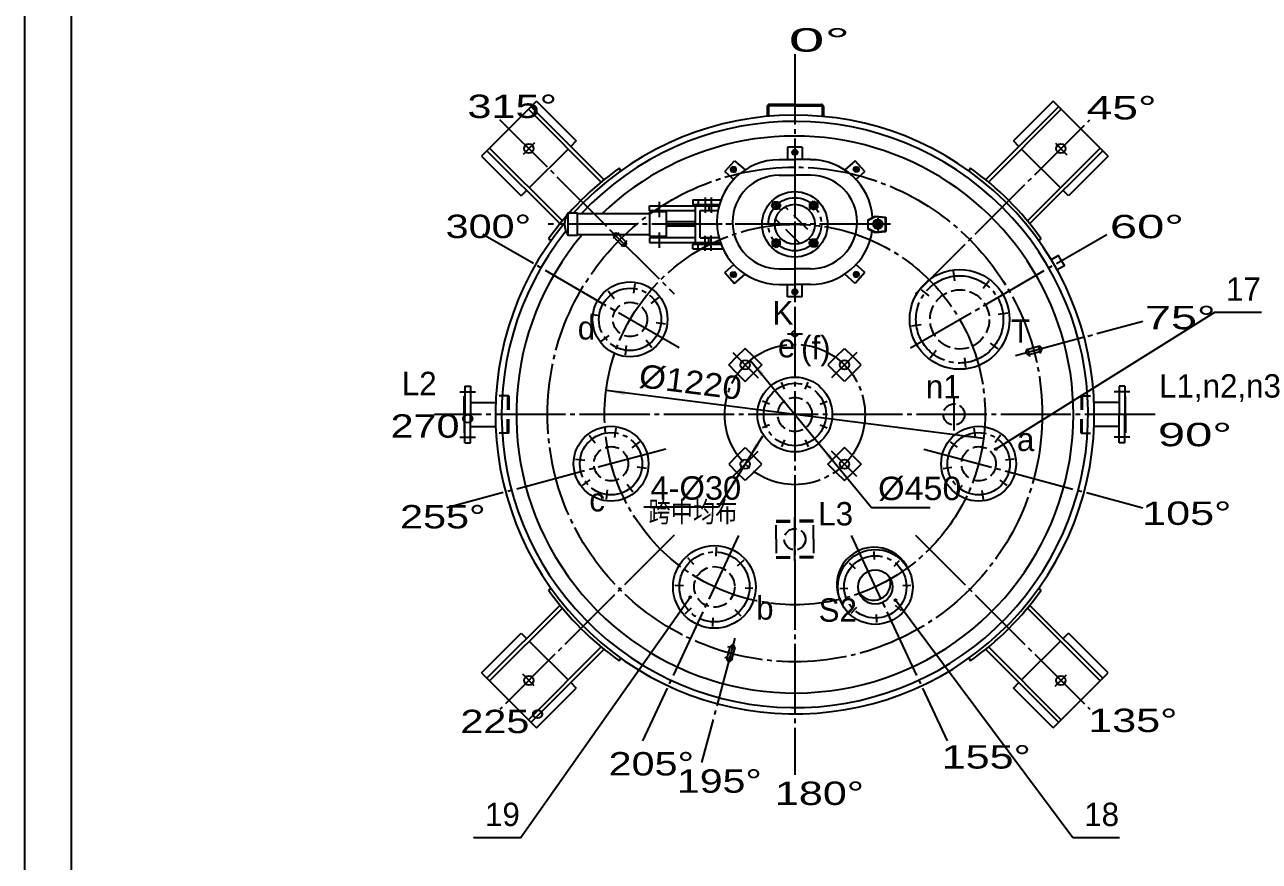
# Model space of a CAD drawing. Extents: x 281 to 6962, y -744 to 547.
# Drawn here: x 281.4 to 545.3, y -125.2 to 53.6 of the extents above; entities that cross this region are included whole.
import ezdxf

# ---------------------------------------------------------------- set-up
doc = ezdxf.new("R2010")
doc.units = 0
doc.linetypes.add('DASHDOT', pattern=[18, 15, -1, 1, -1])
doc.linetypes.add('DASHED', pattern=[4, 3, -1])
doc.layers.get('0').update_dxf_attribs({"linetype": 'CONTINUOUS'})
for name, color, linetype in [('1', 7, 'CONTINUOUS'), ('2', 94, 'DASHDOT'), ('3', 2, 'DASHED'), ('4', 1, 'CONTINUOUS'), ('70', 8, 'CONTINUOUS'), ('85', 7, 'CONTINUOUS')]:
    doc.layers.add(name, color=color, linetype=linetype)
doc.styles.get("Standard").update_dxf_attribs({"font": 'cadt_en', "bigfont": 'cadt_hz'})
doc.styles.add('STYLE1', font='cadt_en.shx', dxfattribs={"width": 0.799282, "bigfont": 'cadt_hz.shx'})
doc.styles.add('STYLE16', font='cadt_en.shx', dxfattribs={"width": 2.054286, "bigfont": 'cadt_hz.shx'})
doc.styles.add('STYLE17', font='cadt_en.shx', dxfattribs={"width": 1.565508, "bigfont": 'cadt_hz.shx'})
doc.styles.add('STYLE18', font='cadt_en.shx', dxfattribs={"width": 1.493599, "bigfont": 'cadt_hz.shx'})
doc.styles.add('STYLE19', font='cadt_en.shx', dxfattribs={"width": 1.565508, "bigfont": 'cadt_hz.shx'})
doc.styles.add('STYLE20', font='cadt_en.shx', dxfattribs={"width": 1.378102, "bigfont": 'cadt_hz.shx'})
doc.styles.add('STYLE21', font='cadt_en.shx', dxfattribs={"width": 1.378102, "bigfont": 'cadt_hz.shx'})
doc.styles.add('STYLE22', font='cadt_en.shx', dxfattribs={"width": 1.378259, "bigfont": 'cadt_hz.shx'})
doc.styles.add('STYLE23', font='cadt_en.shx', dxfattribs={"width": 1.320397, "bigfont": 'cadt_hz.shx'})
doc.styles.add('STYLE24', font='cadt_en.shx', dxfattribs={"width": 1.309563, "bigfont": 'cadt_hz.shx'})
doc.styles.add('STYLE25', font='cadt_en.shx', dxfattribs={"width": 1.320397, "bigfont": 'cadt_hz.shx'})
doc.styles.add('STYLE26', font='cadt_en.shx', dxfattribs={"width": 1.320397, "bigfont": 'cadt_hz.shx'})
doc.styles.add('STYLE27', font='cadt_en.shx', dxfattribs={"width": 1.320397, "bigfont": 'cadt_hz.shx'})
doc.styles.add('STYLE28', font='cadt_en.shx', dxfattribs={"width": 1.044319, "bigfont": 'cadt_hz.shx'})
doc.styles.add('STYLE29', font='cadt_en.shx', dxfattribs={"width": 1.096143, "bigfont": 'cadt_hz.shx'})
doc.styles.add('STYLE31', font='cadt_en.shx', dxfattribs={"width": 1.088705, "bigfont": 'cadt_hz.shx'})
doc.styles.add('STYLE36', font='cadt_en.shx', dxfattribs={"width": 1.478536, "bigfont": 'cadt_hz.shx'})
doc.styles.add('STYLE37', font='cadt_en.shx', dxfattribs={"width": 1.384335, "bigfont": 'cadt_hz.shx'})
doc.styles.add('STYLE38', font='cadt_en.shx', dxfattribs={"width": 1.320397, "bigfont": 'cadt_hz.shx'})
doc.styles.add('STYLE39', font='cadt_en.shx', dxfattribs={"width": 1.378102, "bigfont": 'cadt_hz.shx'})
doc.dimstyles.get("Standard").update_dxf_attribs({"dimtxt": 3.5, "dimasz": 4, "dimexe": 2, "dimexo": 0, "dimgap": 1, "dimtad": 1, "dimtoh": 1, "dimdec": 4, "dimzin": 0, "dimtxsty": 'STANDARD', "dimcen": 0, "dimazin": 3, "dimtfac": 1, "dimtdec": 4, "dimtmove": 0, "dimatfit": 3, "dimtolj": 1, "dimtzin": 0})

# ---------------------------------------------------------------- blocks, each defined once
blk = doc.blocks.new('*U7')
at = {"layer": '1'}
for p, q in [((444.57, 14.04), (443.91, 14.7)), ((442.88, 11.07), (441.87, 12.08, 1)), ((448.76, 9.85), (445.77, 12.84)), ((447.07, 6.88), (444.08, 9.88))]:
    blk.add_line(p, q, dxfattribs=at)
at = {"layer": '2'}
for p, q in [((445.99, 27.59), (445.99, -5.44)), ((445.99, 27.12), (445.99, 25.64)), ((445.99, 26.94), (445.99, 25.81)), ((446.73, 26.38), (445.25, 26.38, 6.28)), ((445.42, 26.38), (446.56, 26.38)), ((432.31, 23.18), (433.42, 22.2)), ((432.37, 22.14), (433.35, 23.25, 6.28)), ((432.44, 23.07), (433.29, 22.32)), ((433.24, 23.12), (432.49, 22.27)), ((459.67, 23.18), (458.57, 22.2)), ((459.61, 22.14), (458.63, 23.25)), ((459.54, 23.07), (458.69, 22.32)), ((458.74, 23.12), (459.49, 22.27)), ((426.84, 16.68), (426.84, 13.41)), ((428.09, 16.67), (428.09, 13.4)), ((416.97, 15.78), (416.97, 12.51)), ((442.83, 14.13), (441.14, 15.83)), ((449.15, 14.13), (450.85, 15.83)), ((466.44, 10.97), (393.26, 10.97)), ((464.54, 10.97), (462.87, 10.97)), ((463.7, 12.28), (463.7, 9.66)), ((416.97, 9.21), (416.97, 5.94)), ((426.84, 5.26), (426.84, 8.53)), ((428.09, 5.27), (428.09, 8.54)), ((442.83, 7.81), (441.14, 6.11)), ((449.15, 7.81), (450.85, 6.11)), ((432.31, -0.28), (433.42, 0.7)), ((432.37, 0.77), (433.35, -0.34)), ((432.44, -0.16), (433.29, 0.59)), ((433.24, -0.21), (432.49, 0.64)), ((459.67, -0.28), (458.57, 0.7)), ((459.61, 0.77), (458.63, -0.34, 6.28)), ((459.54, -0.16), (458.69, 0.59)), ((458.74, -0.21), (459.49, 0.64)), ((446.73, -3.47), (445.25, -3.47)), ((445.42, -3.47), (446.56, -3.47)), ((445.99, -4.21), (445.99, -2.73)), ((445.99, -4.04), (445.99, -2.9))]:
    blk.add_line(p, q, dxfattribs=at)
blk.add_circle((445.99, 10.97), 5.67, dxfattribs=at)
at = {"layer": '4'}
for centre, radius, start, end in [((445.99, 26.38), 0.333, 342, 612), ((432.86, 22.69), 0.333, 336.5127, 606.5127), ((459.12, 22.69), 0.333, 293.4873, 563.4873), ((450, 14.98), 0.533, 252, 522), ((463.7, 10.97), 0.533, 342, 612), ((441.98, 6.96), 0.533, 72, 342), ((450, 6.96), 0.533, 162, 432), ((432.86, 0.21), 0.333, 113.4873, 383.4873), ((459.12, 0.21), 0.333, 156.5127, 426.5127), ((445.99, -3.47), 0.333, 108, 378)]:
    blk.add_arc(centre, radius, start, end, dxfattribs=at)
at = {"layer": '85'}
for p, q in [((444.42, 27.44), (444.42, 24.79)), ((447.56, 27.44), (444.42, 27.44)), ((445.37, 26.38), (445.68, 26.91)), ((445.68, 26.91), (446.3, 26.91)), ((446.3, 26.91), (446.61, 26.38)), ((447.56, 27.44), (447.56, 24.79)), ((431.03, 22.22), (433.11, 24.57)), ((433.11, 24.57), (435.34, 22.6)), ((442.66, 24.79), (445.99, 24.79)), ((445.68, 25.84), (445.37, 26.38)), ((446.3, 25.84), (445.68, 25.84)), ((449.32, 24.79), (445.99, 24.79)), ((446.61, 26.38), (446.3, 25.84)), ((458.87, 24.57), (456.64, 22.6)), ((460.96, 22.22), (458.87, 24.57)), ((431.03, 22.22), (433.01, 20.46)), ((432.67, 23.28), (432.26, 22.82)), ((432.26, 22.82), (432.45, 22.23)), ((432.45, 22.23), (433.06, 22.11)), ((433.27, 23.15), (432.67, 23.28)), ((433.06, 22.11), (433.47, 22.57)), ((433.47, 22.57), (433.27, 23.15)), ((442.66, 21.45), (445.99, 21.45)), ((449.32, 21.45), (445.99, 21.45)), ((458.52, 22.57), (458.71, 23.15)), ((458.92, 22.11), (458.52, 22.57)), ((458.71, 23.15), (459.31, 23.28)), ((459.53, 22.23), (458.92, 22.11)), ((460.96, 22.22), (458.97, 20.46)), ((459.31, 23.28), (459.72, 22.82)), ((459.72, 22.82), (459.53, 22.23, 6.28)), ((424.15, 16.22), (430.21, 16.22)), ((424.15, 16.22), (424.15, 15.23)), ((425.3, 16.22), (425.3, 15.23)), ((449.2, 15.44), (450, 15.9)), ((450, 15.9), (450.8, 15.44)), ((397.56, 8.55), (397.56, 13.39)), ((397.56, 13.39), (399.56, 13.39)), ((399.56, 8.55), (399.56, 13.39)), ((414.99, 13.19), (399.56, 13.19)), ((414.93, 14.88), (429.77, 14.88)), ((414.93, 13.88), (414.93, 14.88, 6.28)), ((424.76, 13.88), (414.93, 13.88)), ((416.17, 13.65), (414.99, 13.65)), ((414.99, 8.34), (414.99, 13.65)), ((418.54, 13.65), (416.17, 13.65)), ((418.54, 8.63), (418.54, 13.65)), ((424.15, 15.23), (429.87, 15.23)), ((424.76, 7.06), (424.76, 14.88)), ((425.09, 14.88), (427.59, 14.88)), ((425.76, 8.05), (425.76, 13.89, 6.28)), ((425.76, 13.89), (427.59, 13.89)), ((429.55, 13.88), (426.27, 13.88)), ((427.59, 14.88), (427.59, 13.89)), ((441.06, 14.98), (441.52, 15.78)), ((441.52, 14.18), (441.06, 14.98)), ((441.52, 15.78), (442.45, 15.78)), ((442.45, 14.18), (441.52, 14.18)), ((442.45, 15.78), (442.91, 14.98, 6.28)), ((442.91, 14.98), (442.45, 14.18)), ((449.2, 14.51), (449.2, 15.44)), ((450, 14.05), (449.2, 14.51)), ((450.8, 14.51), (450, 14.05, 6.28)), ((450.8, 15.44), (450.8, 14.51)), ((424.76, 11.52), (418.54, 11.52)), ((461.58, 11.94), (463.13, 12.74)), ((461.58, 11.79), (463.16, 12.6)), ((461.58, 11.94), (461.58, 10)), ((462.78, 10.97), (463.24, 11.77)), ((463.24, 10.17), (462.78, 10.97)), ((463.13, 12.74), (465.45, 12.52)), ((463.16, 12.6), (465.32, 12.4)), ((463.24, 11.77), (464.17, 11.77)), ((464.17, 11.77), (464.63, 10.97)), ((464.63, 10.97), (464.17, 10.17)), ((465.32, 12.4), (465.32, 9.54)), ((465.45, 12.52), (465.45, 9.42)), ((465.45, 9.42), (465.45, 10.97)), ((399.56, 8.55), (397.56, 8.55)), ((414.99, 8.75), (399.56, 8.75)), ((424.76, 8.06), (414.93, 8.06)), ((414.93, 8.06), (414.93, 7.06)), ((418.54, 8.34), (414.99, 8.34)), ((424.76, 10.54), (418.54, 10.54)), ((418.54, 8.34), (418.54, 8.63)), ((425.76, 8.05), (427.59, 8.05)), ((429.76, 8.06), (426.27, 8.06)), ((427.59, 7.06), (427.59, 8.05)), ((461.58, 10.15), (463.16, 9.34)), ((461.58, 10), (463.13, 9.2)), ((463.13, 9.2), (465.45, 9.42)), ((463.16, 9.34), (465.32, 9.54)), ((464.17, 10.17), (463.24, 10.17)), ((414.93, 7.06), (430.07, 7.06)), ((424.15, 5.72), (424.15, 6.71)), ((424.15, 6.71), (430.19, 6.71)), ((424.15, 5.72), (430.62, 5.72)), ((425.09, 7.06), (427.59, 7.06)), ((425.3, 5.72), (425.3, 6.71)), ((441.18, 7.42), (441.98, 7.89, 6.28)), ((441.18, 6.5), (441.18, 7.42)), ((441.98, 6.04), (441.18, 6.5)), ((441.98, 7.89), (442.78, 7.42)), ((442.78, 6.5), (441.98, 6.04)), ((442.78, 7.42), (442.78, 6.5)), ((449.07, 6.96), (449.54, 7.76)), ((449.54, 6.16), (449.07, 6.96, 6.28)), ((449.54, 7.76), (450.46, 7.76)), ((450.46, 6.16), (449.54, 6.16)), ((450.46, 7.76), (450.92, 6.96)), ((450.92, 6.96), (450.46, 6.16)), ((431.03, 0.69), (433.01, 2.44)), ((431.03, 0.69), (433.11, -1.67)), ((432.26, 0.09), (432.45, 0.67, 6.28)), ((432.67, -0.37), (432.26, 0.09)), ((432.45, 0.67), (433.06, 0.8)), ((433.06, 0.8), (433.47, 0.33)), ((433.11, -1.67), (435.34, 0.3)), ((433.47, 0.33), (433.27, -0.25)), ((442.66, 1.45), (445.99, 1.45)), ((449.32, 1.45), (445.99, 1.45)), ((458.87, -1.67), (456.64, 0.3)), ((458.92, 0.8), (458.52, 0.33)), ((458.52, 0.33), (458.71, -0.25)), ((460.96, 0.69), (458.87, -1.67)), ((459.53, 0.67), (458.92, 0.8)), ((460.96, 0.69), (458.97, 2.44)), ((459.31, -0.37), (459.72, 0.09)), ((459.72, 0.09), (459.53, 0.67)), ((433.27, -0.25), (432.67, -0.37)), ((442.66, -1.88), (445.99, -1.88)), ((444.42, -4.53), (444.42, -1.88)), ((449.32, -1.88), (445.99, -1.88, 6.28)), ((447.56, -4.53), (447.56, -1.88)), ((458.71, -0.25), (459.31, -0.37)), ((447.56, -4.53), (444.42, -4.53)), ((445.68, -2.94), (445.37, -3.47)), ((445.37, -3.47), (445.68, -4)), ((446.3, -2.94), (445.68, -2.94)), ((445.68, -4), (446.3, -4)), ((446.61, -3.47), (446.3, -2.94)), ((446.3, -4), (446.61, -3.47, 6.28))]:
    blk.add_line(p, q, dxfattribs=at)
for centre, radius in [((445.99, 26.38), 0.533), ((445.99, 26.38), 0.25), ((432.86, 22.69), 0.533), ((432.86, 22.69), 0.25), ((459.12, 22.69), 0.533), ((459.12, 22.69), 0.25), ((445.99, 10.97), 7), ((441.98, 14.98), 0.8), ((441.98, 14.98), 0.533), ((445.99, 10.97), 4.27), ((450, 14.98), 0.8), ((450, 14.98), 0.533), ((463.7, 10.97), 1), ((463.7, 10.97), 0.8), ((463.7, 10.97), 0.583), ((463.7, 10.97), 0.433), ((441.98, 6.96), 0.8), ((441.98, 6.96), 0.533), ((450, 6.96), 0.8), ((450, 6.96), 0.533), ((432.86, 0.21), 0.533), ((432.86, 0.21), 0.25), ((459.12, 0.21), 0.533), ((459.12, 0.21), 0.25), ((445.99, -3.47), 0.533), ((445.99, -3.47), 0.25)]:
    blk.add_circle(centre, radius, dxfattribs=at)
for centre, radius, start, end in [((442.66, 11.45), 13.33, 90, 270), ((449.32, 11.45), 13.33, 4.399, 90), ((442.66, 11.45), 10, 90, 270), ((449.32, 11.45), 10, 270, 450), ((400.94, 10.97), 4.16, 144.3252, 215.6748), ((449.32, 11.45), 13.33, 270, 351.6542)]:
    blk.add_arc(centre, radius, start, end, dxfattribs=at)
blk = doc.blocks.new('*D107')
for p, q in [((439.06, -34.34), (429.7, -49.53)), ((429.7, -49.53), (413.69, -49.53))]:
    blk.add_line(p, q)
for points in [[(435.91, -39.45), (437.58, -35.78), (438.43, -36.31)], [(434.86, -41.15), (433.19, -44.82), (432.33, -44.3)]]:
    blk.add_solid(points)
at = {"insert": (415.12, -48.1), "char_height": 5, "attachment_point": 7, "style": 'STYLE28'}
blk.add_mtext('4-%%c30', dxfattribs=at)
blk = doc.blocks.new('*D115')
blk.add_line((486.34, -34.8), (405.65, -24.59))
for points in [[(405.65, -24.59), (409.68, -24.6), (409.55, -25.59)], [(486.34, -34.8), (482.3, -34.8), (482.43, -33.8)]]:
    blk.add_solid(points)
at = {"insert": (412.44, -24.01), "char_height": 5, "attachment_point": 7, "rotation": 352.7872, "style": 'STYLE29'}
blk.add_mtext('%%c1220', dxfattribs=at)
blk = doc.blocks.new('*D149')
for p, q in [((436.47, -18.11), (462.35, -49.61)), ((462.35, -49.61), (474.91, -49.61))]:
    blk.add_line(p, q)
for points in [[(436.47, -18.11), (439.39, -20.88), (438.62, -21.52)], [(455.51, -41.29), (452.59, -38.51), (453.36, -37.88)]]:
    blk.add_solid(points)
at = {"insert": (463.78, -48.18), "char_height": 5, "attachment_point": 7, "style": 'STYLE31'}
blk.add_mtext('%%c450', dxfattribs=at)
blk = doc.blocks.new('*U164')
at = {"layer": '2'}
blk.add_line((387.98, 25.99), (390.45, 28.47), dxfattribs=at)
at = {"layer": '70'}
for p, q in [((390.79, 37.29), (379, 25.5)), ((390.79, 37.29), (399.27, 28.8)), ((404.6, 19.99), (389.05, 35.55)), ((405.17, 20.55), (389.61, 36.11, 1)), ((395.74, 11.13), (380.18, 26.68)), ((380.75, 27.25), (396.3, 11.69)), ((397.53, 27.06), (389.23, 18.76)), ((399.27, 28.8), (398.1, 27.63)), ((379, 25.5), (387.49, 17.02)), ((408.82, 22.4), (408.44, 22.95)), ((404.6, 19.99), (405.17, 20.55)), ((388.67, 18.2), (387.49, 17.02)), ((396.3, 11.69), (395.74, 11.13)), ((393.34, 7.85), (393.89, 7.47))]:
    blk.add_line(p, q, dxfattribs=at)
blk.add_circle((389.14, 27.15), 1, dxfattribs=at)
blk.add_arc((445.99, -29.7), 64.67, 125.4974, 144.5026, dxfattribs=at)
blk = doc.blocks.new('*U165')
at = {"layer": '2'}
blk.add_line((390.3, -87.71), (387.83, -85.24), dxfattribs=at)
at = {"layer": '70'}
for p, q in [((393.89, -66.87), (393.34, -67.25)), ((395.74, -70.52), (380.18, -86.08, 1)), ((396.3, -71.09), (380.75, -86.64)), ((396.3, -71.09), (395.74, -70.52)), ((379, -84.9), (387.49, -76.41)), ((387.49, -76.41), (388.67, -77.59)), ((389.23, -78.16), (397.53, -86.45)), ((389.05, -94.94), (404.6, -79.38)), ((405.17, -79.95), (389.61, -95.5)), ((404.6, -79.38), (405.17, -79.95)), ((408.44, -82.34), (408.82, -81.8)), ((379, -84.9), (390.79, -96.68)), ((398.1, -87.02), (399.27, -88.2)), ((390.79, -96.68), (399.27, -88.2))]:
    blk.add_line(p, q, dxfattribs=at)
blk.add_circle((389.14, -86.55), 1, dxfattribs=at)
blk.add_arc((445.99, -29.7), 64.67, 215.4974, 234.5026, dxfattribs=at)
blk = doc.blocks.new('*U166')
at = {"layer": '2'}
blk.add_line((504, -85.39), (501.53, -87.86), dxfattribs=at)
at = {"layer": '70'}
for p, q in [((498.64, -67.25), (498.09, -66.87)), ((495.68, -71.09), (496.24, -70.52)), ((511.23, -86.64), (495.68, -71.09)), ((496.24, -70.52), (511.8, -86.08)), ((503.31, -77.59), (504.49, -76.41)), ((512.98, -84.9), (504.49, -76.41)), ((494.45, -86.45), (502.75, -78.16)), ((483.16, -81.8), (483.54, -82.34)), ((487.38, -79.38), (486.81, -79.95)), ((486.81, -79.95), (502.37, -95.5, 1)), ((487.38, -79.38), (502.94, -94.94)), ((492.71, -88.2), (493.89, -87.02)), ((501.19, -96.68), (512.98, -84.9)), ((501.19, -96.68), (492.71, -88.2))]:
    blk.add_line(p, q, dxfattribs=at)
blk.add_circle((502.84, -86.55), 1, dxfattribs=at)
blk.add_arc((445.99, -29.7), 64.67, 305.4974, 324.5026, dxfattribs=at)
blk = doc.blocks.new('*U167')
at = {"layer": '2'}
blk.add_line((501.68, 28.32), (504.15, 25.84), dxfattribs=at)
at = {"layer": '70'}
for p, q in [((501.19, 37.29), (492.71, 28.8)), ((512.98, 25.5), (501.19, 37.29)), ((486.81, 20.55), (502.37, 36.11)), ((502.94, 35.55), (487.38, 19.99)), ((493.89, 27.63), (492.71, 28.8)), ((502.75, 18.76), (494.45, 27.06)), ((495.68, 11.69), (511.23, 27.25)), ((496.24, 11.13), (511.8, 26.68, 1)), ((512.98, 25.5), (504.49, 17.02)), ((483.54, 22.95), (483.16, 22.4)), ((487.38, 19.99), (486.81, 20.55)), ((504.49, 17.02), (503.31, 18.2)), ((495.68, 11.69), (496.24, 11.13)), ((498.09, 7.47), (498.64, 7.85))]:
    blk.add_line(p, q, dxfattribs=at)
blk.add_circle((502.84, 27.15), 1, dxfattribs=at)
blk.add_arc((445.99, -29.7), 64.67, 35.4974, 54.5026, dxfattribs=at)

msp = doc.modelspace()

# ---------------------------------------------------------------- linework, layer by layer
for p, q in [((281.38937, -294.31008), (281.38937, 546.68992)), ((535.70379, -7.86272), (488.93842, -37.08121)), ((387.34057, -120.16757), (423.64835, -68.7276)), ((505.40585, -120.16757), (467.50593, -69.40451))]:
    msp.add_line(p, q)
for centre in [(488.93842, -37.08121), (423.64835, -68.7276), (467.50593, -69.40451)]:
    msp.add_circle(centre, 0.2)
at = {"layer": '1'}
for p, q in [((291.38937, -284.31008), (291.38937, 521.68992)), ((440.09544, 36.17399), (440.09544, 34.03108)), ((440.36204, 36.17409), (440.36204, 34.05518, 6.28319)), ((446.09544, 36.30739), (440.49534, 36.30739)), ((446.09544, 36.57399), (440.49544, 36.57399)), ((446.09544, 36.57399), (451.69544, 36.57399, 6.28319)), ((446.09544, 36.30739), (451.69554, 36.30739, 6.28319)), ((451.82884, 36.17409), (451.82884, 34.03635, 6.28319)), ((452.09544, 36.17399), (452.09544, 34.01136)), ((407.38298, 8.1572), (409.08003, 6.46014, 6.28319)), ((409.83381, 7.21391), (408.13591, 8.91182)), ((502.32342, 4.28754), (500.77307, 3.39245)), ((502.95592, 3.19202), (502.32342, 4.28754)), ((502.95592, 3.19202), (503.58842, 2.0965)), ((503.58842, 2.0965), (502.03807, 1.2014)), ((545.70379, -7.86272), (535.70379, -7.86272, 1)), ((435.38417, -15.55469), (433.6164, -17.32245)), ((437.15194, -17.32245), (435.38417, -15.55469)), ((454.82961, -17.32245), (456.59737, -15.55469)), ((456.59737, -15.55469), (458.36514, -17.32245)), ((498.07721, -15.1885), (495.75899, -15.80967)), ((431.84863, -19.09022), (433.6164, -17.32245)), ((437.15194, -17.32245), (438.9197, -19.09022)), ((454.82961, -17.32245), (453.06184, -19.09022)), ((460.13291, -19.09022), (458.36514, -17.32245)), ((496.03489, -16.83934), (498.35427, -16.21787, 6.28319)), ((433.6164, -20.85799), (431.84863, -19.09022)), ((433.6164, -20.85799), (435.38417, -22.62576)), ((435.38417, -22.62576), (437.15194, -20.85799)), ((438.9197, -19.09022), (437.15194, -20.85799)), ((453.06184, -19.09022), (454.82961, -20.85799)), ((456.59737, -22.62576), (454.82961, -20.85799)), ((458.36514, -20.85799), (456.59737, -22.62576)), ((458.36514, -20.85799), (460.13291, -19.09022)), ((375.4571, -23.63082), (376.6571, -23.63082)), ((375.4571, -23.63082), (375.4571, -29.69682)), ((376.6571, -23.63082), (376.6571, -29.69682)), ((515.32444, -23.63082), (515.32444, -29.69682)), ((516.52444, -23.63082), (515.32444, -23.63082)), ((516.52444, -23.63082), (516.52444, -29.69682)), ((375.3241, -25.76382), (375.4571, -25.76382)), ((375.3241, -29.69682), (375.3241, -25.76382)), ((516.65744, -25.76382), (516.52444, -25.76382)), ((516.65744, -29.69682), (516.65744, -25.76382)), ((376.6571, -27.16382), (382.04092, -27.16382)), ((515.32444, -27.16382), (509.94063, -27.16382)), ((375.3241, -29.69682), (375.3241, -33.62982)), ((375.4571, -35.76282), (375.4571, -29.69682)), ((376.6571, -35.76282), (376.6571, -29.69682)), ((515.32444, -35.76282), (515.32444, -29.69682)), ((516.52444, -35.76282), (516.52444, -29.69682)), ((516.65744, -29.69682), (516.65744, -33.62982)), ((375.3241, -33.62982), (375.4571, -33.62982)), ((376.6571, -32.22982), (382.04092, -32.22982)), ((515.32444, -32.22982), (509.94063, -32.22982)), ((516.65744, -33.62982), (516.52444, -33.62982)), ((375.4571, -35.76282), (376.6571, -35.76282)), ((433.6164, -38.53566), (435.38417, -36.76789)), ((435.38417, -36.76789), (437.15194, -38.53566)), ((456.59737, -36.76789), (454.82961, -38.53566)), ((458.36514, -38.53566), (456.59737, -36.76789)), ((516.52444, -35.76282), (515.32444, -35.76282)), ((433.6164, -38.53566), (431.84863, -40.30343)), ((438.9197, -40.30343), (437.15194, -38.53566)), ((453.06184, -40.30343), (454.82961, -38.53566)), ((458.36514, -38.53566), (460.13291, -40.30343)), ((431.84863, -40.30343), (433.6164, -42.07119)), ((435.38417, -43.83896), (433.6164, -42.07119)), ((437.15194, -42.07119), (435.38417, -43.83896)), ((437.15194, -42.07119), (438.9197, -40.30343)), ((454.82961, -42.07119), (453.06184, -40.30343)), ((454.82961, -42.07119), (456.59737, -43.83896)), ((456.59737, -43.83896), (458.36514, -42.07119)), ((460.13291, -40.30343), (458.36514, -42.07119)), ((432.10361, -79.46504), (431.48214, -81.78442)), ((432.51213, -82.05916), (433.13329, -79.74094)), ((387.34057, -120.16757), (377.34057, -120.16757)), ((515.40585, -120.16757), (505.40585, -120.16757))]:
    msp.add_line(p, q, dxfattribs=at)
for centre, radius in [((481.20914, -9.36349), 10.66667), ((410.7724, -9.36349), 8), ((435.38417, -19.09022), 1), ((456.59737, -19.09022), 1), ((445.99077, -29.69682), 8), ((406.70979, -40.22213), 8), ((485.27175, -40.22213), 8), ((435.38417, -40.30343), 1), ((456.59737, -40.30343), 1), ((428.80429, -66.55334), 8.83333), ((463.17725, -66.55334), 8), ((463.17725, -66.55334), 3.66667)]:
    msp.add_circle(centre, radius, dxfattribs=at)
for centre, radius, start, end in [((445.99077, -29.69682), 64, 140.2394447, 497.6790924), ((440.49544, 36.17399), 0.4, 90, 180), ((440.49534, 36.17409), 0.1333, 90, 180), ((451.69544, 36.17399), 0.4, 0, 90), ((451.69554, 36.17409), 0.1333, 0, 90), ((445.99077, -29.69682), 62.66667, 141.3252745, 496.8102201), ((445.99077, -29.69682), 59.53333, 0, 133.9090689), ((445.99077, -29.69682), 59.53333, 139.7786133, 360), ((407.7569, 8.53281), 0.53, 135, 225), ((407.76114, 8.53705), 0.53, 45, 135), ((409.45564, 6.83406), 0.53, 225, 315), ((409.45989, 6.8383), 0.53, 315, 405), ((495.89501, -16.32192), 0.53, 105, 195), ((498.21554, -15.70013), 0.53, 15, 105), ((498.21709, -15.70593), 0.53, 285, 375), ((495.89656, -16.32771), 0.53, 195, 285), ((462.94532, -66.05597), 8, 23.0344313, 206.9655687), ((462.79698, -65.73785), 3.66667, 212.047944, 377.952056), ((432.61586, -79.60106), 0.53, 75, 165), ((432.62166, -79.60261), 0.53, 345, 435), ((431.99408, -81.92159), 0.53, 165, 255), ((431.99988, -81.92314), 0.53, 255, 345)]:
    msp.add_arc(centre, radius, start, end, dxfattribs=at)
at = {"layer": '2'}
for p, q in [((445.99077, 47.30318), (445.99077, -106.69682)), ((405.82916, 10.46479), (382.96662, 33.32733)), ((471.80173, -3.88586), (509.01492, 33.32733, 0.95125)), ((466.24161, 10.96984), (427.26703, 10.96984)), ((421.28212, -15.43128), (379.30681, 8.80318)), ((406.40706, 9.88688), (420.17981, -3.88586)), ((407.23084, 8.00506), (408.4481, 9.22232, 6.28319)), ((470.69942, -15.43128), (512.67473, 8.80318)), ((408.9134, 6.29351), (410.14661, 7.52672)), ((479.85393, 0.93036), (480.12655, -1.14043)), ((411.77283, -1.76451), (411.50648, -3.78761)), ((487.52971, -1.12636), (486.25821, -2.7834)), ((406.10652, -3.28279), (407.34873, -4.90167)), ((416.8531, -4.6976), (415.23422, -5.93982)), ((472.97201, -3.04292), (474.62905, -4.31441)), ((402.36158, -8.25618), (404.2241, -8.50139)), ((418.37139, -10.36392), (416.34829, -10.09757)), ((470.91528, -10.7187), (472.98608, -10.44608)), ((491.50299, -8.00828), (489.4322, -8.2809)), ((493.15001, -17.06054), (520.36706, -9.76776)), ((404.6917, -14.02938), (406.31059, -12.78716)), ((444.41922, -12.43016), (447.60874, -12.43016)), ((409.77198, -16.96247), (410.03833, -14.93937)), ((415.43829, -15.44419), (414.19608, -13.82531)), ((489.44627, -15.68406), (487.78922, -14.41257)), ((495.698, -15.58205), (496.14938, -17.26664)), ((498.02152, -14.98068), (498.46707, -16.64348, 6.28319)), ((432.73821, -16.44426), (438.1416, -21.84765)), ((459.24334, -16.44426), (453.83994, -21.84765)), ((474.88856, -17.60062), (476.16006, -15.94358)), ((482.56435, -19.65734), (482.29172, -17.58655)), ((443.75879, -24.30834), (443.1396, -22.8135)), ((448.22275, -24.30834), (448.84194, -22.8135)), ((374.40032, -24.86382), (377.71786, -24.86382)), ((479.99077, -25.94735), (479.99077, -33.09467, 1)), ((517.58122, -24.86382), (514.26368, -24.86382)), ((440.60229, -27.46484), (439.10745, -26.84566)), ((451.37925, -27.46484), (452.87409, -26.84566)), ((522.99077, -29.69682), (368.99077, -29.69682)), ((402.0439, -34.14143), (403.28612, -35.76032)), ((407.71021, -32.62315), (407.44387, -34.64625)), ((440.60229, -31.9288), (439.10745, -32.54799)), ((451.37925, -31.9288), (452.87409, -32.54799)), ((484.26931, -32.60781), (484.51926, -34.50637)), ((489.94706, -34.12916), (488.78132, -35.64838)), ((374.40032, -34.52982), (377.71786, -34.52982)), ((412.79049, -35.55625), (411.1716, -36.79846)), ((443.75879, -35.0853), (443.1396, -36.58015)), ((448.22275, -35.0853), (448.84194, -36.58015)), ((479.17878, -35.54683), (480.698, -36.71257)), ((517.58122, -34.52982), (514.26368, -34.52982)), ((418.43185, -37.08121), (371.61448, -49.62589)), ((399.1108, -39.22171), (401.1339, -39.48805)), ((432.73821, -42.94939), (438.1416, -37.546)), ((459.24334, -42.94939), (453.83994, -37.546)), ((473.54969, -37.08121), (520.36706, -49.62589)), ((492.88607, -39.21969), (490.98752, -39.46964)), ((414.30877, -41.22256), (412.28567, -40.95621)), ((477.65743, -41.22458), (479.55599, -40.97463)), ((400.62909, -44.88802), (402.24797, -43.6458)), ((411.37567, -46.30283), (410.13346, -44.68395)), ((480.59645, -46.3151), (481.76219, -44.79588)), ((491.36473, -44.89743), (489.84551, -43.73169)), ((405.70936, -47.82111), (405.97571, -45.79801)), ((486.2742, -47.83645), (486.02425, -45.9379)), ((445.99077, -61.0107), (445.99077, -51.66946, 1)), ((420.17981, -55.50778), (382.96662, -92.72097)), ((433.93301, -55.55477), (413.44916, -99.48252)), ((458.04853, -55.55477), (478.53238, -99.48252)), ((471.80173, -55.50778), (509.01492, -92.72097)), ((423.07299, -60.29872), (424.34215, -61.68377)), ((429.17434, -58.07801), (429.09239, -59.95482)), ((462.84654, -58.979), (462.92115, -60.68775)), ((435.05892, -60.82203), (433.67387, -62.0912)), ((457.58754, -61.43132), (458.84856, -62.58683)), ((468.29927, -60.96363), (467.14376, -62.22465)), ((420.32896, -66.1833), (422.20577, -66.26524)), ((435.37146, -66.73923), (436.97553, -66.80926)), ((455.60291, -66.88404), (457.31165, -66.80944)), ((470.75158, -66.22264), (469.04284, -66.29724, 6.28319)), ((422.54967, -72.28465), (423.93472, -71.01548)), ((458.05522, -72.14305), (459.21074, -70.88203)), ((468.76695, -71.67536), (467.50593, -70.51985)), ((428.43425, -75.02867), (428.5162, -73.15186)), ((434.5356, -72.80796), (433.26644, -71.42291)), ((463.50795, -74.12768), (463.43334, -72.41893)), ((433.18013, -77.51453), (426.06367, -104.07364)), ((432.71994, -82.11485), (431.05714, -81.6693)), ((433.36091, -79.80193), (431.67631, -79.35055, 6.28319))]:
    msp.add_line(p, q, dxfattribs=at)
for centre, radius in [((445.99077, -29.69682), 52.86667), ((445.99077, -29.69682), 40.66667), ((481.20914, -9.36349), 9.33333), ((410.7724, -9.36349), 6.66667), ((445.99077, -29.69682), 15), ((445.99077, -29.69682), 6.66667), ((406.70979, -40.22213), 6.66667), ((485.27175, -40.22213), 6.66667), ((428.80429, -66.55334), 7.5), ((463.17725, -66.55334), 6.66667)]:
    msp.add_circle(centre, radius, dxfattribs=at)
at = {"layer": '3'}
for p, q in [((384.83015, -25.69682), (382.78388, -25.69682)), ((384.56355, -25.69682), (384.56355, -29.69682)), ((384.83015, -25.69682), (384.83015, -29.69682)), ((507.1514, -25.69682), (507.1514, -29.69682)), ((507.1514, -25.69682), (509.19766, -25.69682)), ((507.418, -25.69682), (507.418, -29.69682)), ((384.56355, -33.69682), (384.56355, -29.69682)), ((384.83015, -33.69682), (384.83015, -29.69682)), ((507.1514, -33.69682), (507.1514, -29.69682)), ((507.418, -33.69682), (507.418, -29.69682)), ((384.83015, -33.69682), (382.78388, -33.69682)), ((507.1514, -33.69682), (509.19766, -33.69682)), ((441.99077, -56.36349), (441.99077, -52.36349)), ((441.99077, -52.36349), (445.99077, -52.36349)), ((441.99077, -52.63016), (445.99077, -52.63016)), ((449.99077, -52.36349), (445.99077, -52.36349)), ((449.99077, -52.63016), (445.99077, -52.63016)), ((449.99077, -56.36349), (449.99077, -52.36349)), ((441.99077, -56.36349), (441.99077, -60.36349)), ((449.99077, -56.36349), (449.99077, -60.36349)), ((441.99077, -60.09682), (445.99077, -60.09682)), ((441.99077, -60.36349), (445.99077, -60.36349)), ((449.99077, -60.09682), (445.99077, -60.09682)), ((449.99077, -60.36349), (445.99077, -60.36349))]:
    msp.add_line(p, q, dxfattribs=at)
for centre, radius in [((481.20914, -9.36349), 6.33333), ((410.7724, -9.36349), 3.66667), ((445.99077, -12.43016), 0.62333), ((445.99077, -29.69682), 3.66667), ((479.99077, -29.69682), 2.2665), ((406.70979, -40.22213), 3.66667), ((485.27175, -40.22213), 3.66667), ((445.99077, -56.36349), 2.2665), ((445.99877, -56.36533), 2.2665), ((428.80429, -66.55334), 4.33333)]:
    msp.add_circle(centre, radius, dxfattribs=at)

# ---------------------------------------------------------------- block references
for name in ['*U164', '*U167', '*U7', '*U165', '*U166']:
    msp.add_blockref(name, (0, 0))

# ---------------------------------------------------------------- texts
at = {"style": 'STYLE1'}
for s, p in [('17', (538.13779, -5.37806)), ('K', (441.21121, -10.45434)), ('d', (399.59518, -13.66501)), ('T', (492.20127, -14.36328)), ('(f)', (447.32133, -17.91734)), ('e', (442.35633, -17.48934)), ('L1,n2,n3', (523.84202, -26.07988)), ('n1', (473.98983, -26.24906)), ('a', (493.46097, -37.51319)), ('c', (402.05328, -50.41027)), ('跨中均布', (414.71157, -53.18978)), ('L3', (450.98159, -53.41065)), ('b', (437.71307, -73.54592)), ('S2', (451.0799, -73.98648)), ('19', (379.77457, -117.6829)), ('18', (507.83985, -117.6829))]:
    msp.add_text(s, height=5, dxfattribs=at).set_placement(p)
at = {"style": 'STYLE1', "width": 1.003}
msp.add_text('L2', height=5, dxfattribs=at).set_placement((361.97804, -25.56689))
at = {"char_height": 5, "attachment_point": 7}
for s, insert, style in [('0%%d', (444.68552, 47.80281), 'STYLE16'), ('315%%d', (376.00349, 33.61425), 'STYLE37'), ('45%%d', (508.33155, 33.31596), 'STYLE36'), ('300%%d', (371.35622, 7.95251), 'STYLE27'), ('60%%d', (513.31538, 7.9179), 'STYLE17'), ('75%%d', (520.81942, -11.5399), 'STYLE18'), ('270%%d', (359.58701, -34.72208), 'STYLE26'), ('90%%d', (523.57716, -36.5544), 'STYLE19'), ('255%%d', (361.61863, -54.11668), 'STYLE25'), ('105%%d', (520.21784, -53.36698), 'STYLE20'), ('225%%d', (374.51368, -97.88611), 'STYLE38'), ('135%%d', (508.68714, -97.65663), 'STYLE39'), ('205%%d', (406.18299, -106.93405), 'STYLE23'), ('155%%d', (477.35812, -105.46017), 'STYLE21'), ('195%%d', (420.80462, -110.6229), 'STYLE24'), ('180%%d', (441.7187, -113.24309), 'STYLE22')]:
    msp.add_mtext(s, dxfattribs=dict(at, insert=insert, style=style))

# ---------------------------------------------------------------- dimensions: what is measured, and where the dimension line sits
for p1, p2, text, picture, middle in [((405.64591, -24.59092), (486.33563, -34.80272), '%%c1220', '*D115', (6189.60033, -382.14108)), ((455.51472, -41.28537), (436.46682, -18.10828), '%%c450', '*D149', (6961.57872, -744.09535)), ((434.8594, -41.15467), (435.90893, -39.45218), '4-%%c30', '*D107', (6233.41204, -742.97938))]:
    dim = msp.add_diameter_dim_2p(p1=p1, p2=p2, text=text, dimstyle='STANDARD')
    dim.commit()
    dim.dimension.update_dxf_attribs({"geometry": picture, "text_midpoint": middle})

doc.saveas('drawing.dxf')
